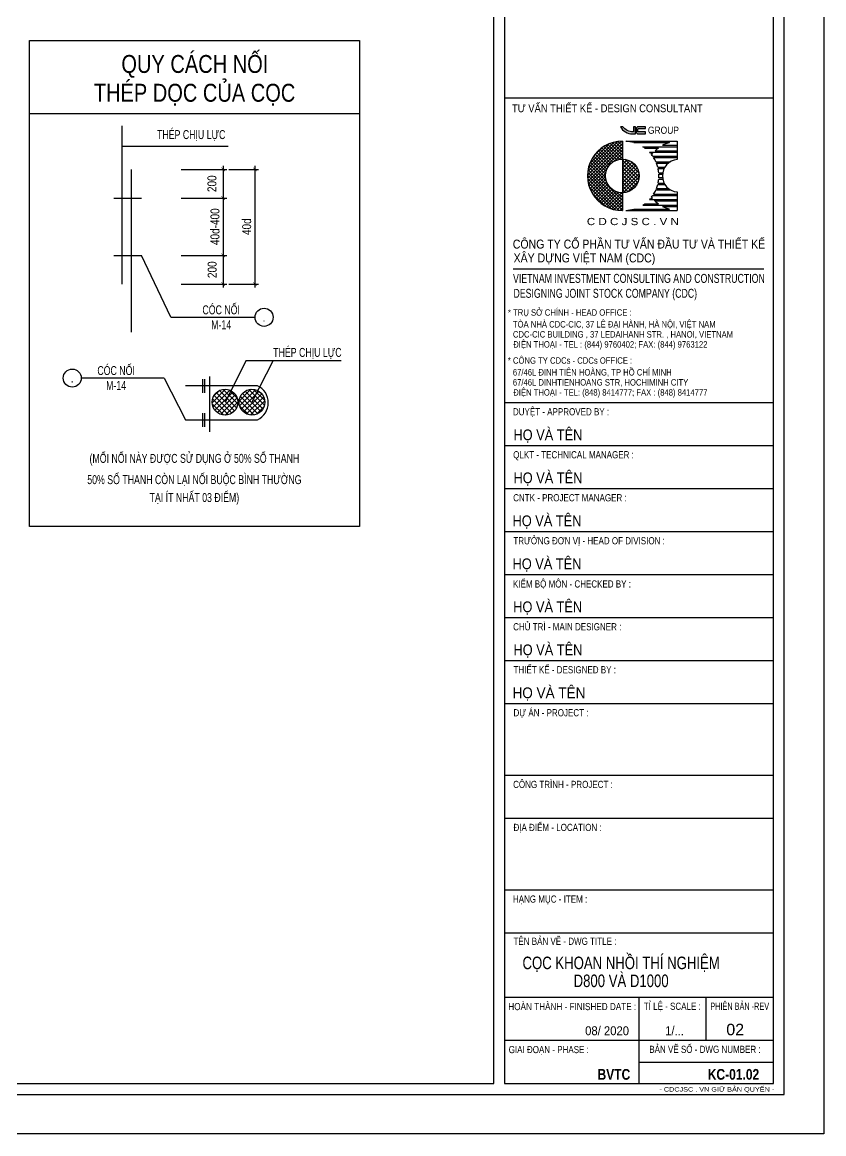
# Model space of a CAD drawing. Extents: x 171424 to 249266, y 74893 to 149166.
# Drawn here: x 186886 to 192473, y 130893 to 138648 of the extents above; entities that cross this region are included whole.
import ezdxf
from ezdxf.enums import TextEntityAlignment as Align

# ---------------------------------------------------------------- set-up
doc = ezdxf.new("R2010")
doc.units = 0
doc.header["$LTSCALE"] = 500
doc.header["$MEASUREMENT"] = 0
doc.header["$PDMODE"] = 3
doc.layers.get('0').update_dxf_attribs({"linetype": 'CONTINUOUS'})
doc.layers.get('DEFPOINTS').update_dxf_attribs({"linetype": 'CONTINUOUS'})
for name, color, linetype in [('02.CDC.DIM', 1, 'CONTINUOUS'), ('03.CDC.BORDER', 3, 'CONTINUOUS'), ('05.CDC.STEEL', 4, 'CONTINUOUS'), ('06.CDC.TEXT', 2, 'CONTINUOUS'), ('10.CDC.HATCH', 9, 'CONTINUOUS'), ('11.CDC.NOTE', 8, 'CONTINUOUS'), ('CDC -TEXT KHUNG', 7, 'CONTINUOUS'), ('CDC-KHUNGTEN', 7, 'CONTINUOUS'), ('CDC.10.HATCH', 9, 'CONTINUOUS')]:
    doc.layers.add(name, color=color, linetype=linetype)
doc.styles.add('ARIAL', font='arial.ttf', dxfattribs={"width": 0.8})
doc.styles.add('Arial_B_3', font='arialbd.ttf', dxfattribs={"width": 0.75, "height": 3})
doc.styles.add('KT CDC', font='arial.ttf', dxfattribs={"width": 0.85, "height": 200})
doc.dimstyles.new('DIM25', dxfattribs={"dimscale": 25, "dimtxt": 2.5, "dimasz": 1, "dimexe": 1, "dimexo": 0, "dimgap": 1, "dimtad": 1, "dimdec": 0, "dimdsep": 46, "dimtxsty": 'ARIAL', "dimblk": 'ARCHTICK', "dimcen": 1, "dimdle": 1, "dimclrd": 1, "dimclre": 1, "dimclrt": 2, "dimadec": 0, "dimazin": 0, "dimtfac": 1, "dimtdec": 0, "dimtix": 1, "dimtmove": 2, "dimatfit": 3, "dimldrblk": 'ARCHTICK', "dimfxl": 1, "dimtolj": 1, "dimtzin": 0, "dimarcsym": 0})

# ---------------------------------------------------------------- blocks, each defined once
blk = doc.blocks.new('_ArchTick')
at = {"color": 0, "linetype": 'ByBlock', "const_width": 0.15}
blk.add_lwpolyline([(-0.5, -0.5), (0.5, 0.5)], dxfattribs=at)
blk = doc.blocks.new('*D508')
at = {"layer": '02.CDC.DIM', "color": 1, "lineweight": -2, "transparency": 16777216}
for p, q in [((187993, 137621.3), (188311.7, 137621.3)), ((188286.7, 137646.3), (188286.7, 137396.3)), ((187993, 137421.3), (188311.7, 137421.3))]:
    blk.add_line(p, q, dxfattribs=at)
at = {"layer": 'DEFPOINTS', "color": 0, "transparency": 16777216}
for p in [(187993, 137621.3), (187993, 137421.3), (188286.7, 137421.3)]:
    blk.add_point(p, dxfattribs=at)
at = {"layer": '02.CDC.DIM', "color": 1, "lineweight": -2, "transparency": 16777216, "xscale": 25, "yscale": 25, "zscale": 25}
for p, rotation in [((188286.7, 137621.3), 90), ((188286.7, 137421.3), 270)]:
    blk.add_blockref('_ArchTick', p, dxfattribs=dict(at, rotation=rotation))
at = {"layer": '02.CDC.DIM', "color": 2, "transparency": 16777216, "insert": (188208.6, 137521.3), "char_height": 62.5, "attachment_point": 5, "rotation": 90, "style": 'ARIAL'}
blk.add_mtext('\\A1;200', dxfattribs=at)
blk = doc.blocks.new('*D509')
at = {"layer": '02.CDC.DIM', "color": 1, "lineweight": -2, "transparency": 16777216}
for p, q in [((188286.7, 137046.3), (188286.7, 136796.3)), ((187993, 137021.3), (188311.7, 137021.3)), ((187993, 136821.3), (188311.7, 136821.3))]:
    blk.add_line(p, q, dxfattribs=at)
at = {"layer": 'DEFPOINTS', "color": 0, "transparency": 16777216}
for p in [(187993, 137021.3), (187993, 136821.3), (188286.7, 136821.3)]:
    blk.add_point(p, dxfattribs=at)
at = {"layer": '02.CDC.DIM', "color": 1, "lineweight": -2, "transparency": 16777216, "xscale": 25, "yscale": 25, "zscale": 25}
for p, rotation in [((188286.7, 137021.3), 90), ((188286.7, 136821.3), 270)]:
    blk.add_blockref('_ArchTick', p, dxfattribs=dict(at, rotation=rotation))
at = {"layer": '02.CDC.DIM', "color": 2, "transparency": 16777216, "insert": (188210.3, 136921.3), "char_height": 62.5, "attachment_point": 5, "rotation": 90, "style": 'ARIAL'}
blk.add_mtext('\\A1;200', dxfattribs=at)
blk = doc.blocks.new('*D510')
at = {"layer": '02.CDC.DIM', "color": 1, "lineweight": -2, "transparency": 16777216}
for p, q in [((187993, 137421.3), (188311.7, 137421.3)), ((188286.7, 137446.3), (188286.7, 136996.3)), ((187993, 137021.3), (188311.7, 137021.3))]:
    blk.add_line(p, q, dxfattribs=at)
at = {"layer": 'DEFPOINTS', "color": 0, "transparency": 16777216}
for p in [(187993, 137421.3), (187993, 137021.3), (188286.7, 137021.3)]:
    blk.add_point(p, dxfattribs=at)
at = {"layer": '02.CDC.DIM', "color": 1, "lineweight": -2, "transparency": 16777216, "xscale": 25, "yscale": 25, "zscale": 25}
for p, rotation in [((188286.7, 137421.3), 90), ((188286.7, 137021.3), 270)]:
    blk.add_blockref('_ArchTick', p, dxfattribs=dict(at, rotation=rotation))
at = {"layer": '02.CDC.DIM', "color": 2, "transparency": 16777216, "insert": (188229.8, 137221.3), "char_height": 62.5, "attachment_point": 5, "rotation": 90, "style": 'ARIAL'}
blk.add_mtext('\\A1;40d-400', dxfattribs=at)
blk = doc.blocks.new('*D511')
at = {"layer": '02.CDC.DIM', "color": 1, "lineweight": -2, "transparency": 16777216}
for p, q in [((188326.7, 137621.3), (188532.9, 137621.3)), ((188507.9, 137646.3), (188507.9, 136796.3)), ((188326.7, 136821.3), (188532.9, 136821.3))]:
    blk.add_line(p, q, dxfattribs=at)
at = {"layer": 'DEFPOINTS', "color": 0, "transparency": 16777216}
for p in [(188326.7, 137621.3), (188326.7, 136821.3), (188507.9, 136821.3)]:
    blk.add_point(p, dxfattribs=at)
at = {"layer": '02.CDC.DIM', "color": 1, "lineweight": -2, "transparency": 16777216, "xscale": 25, "yscale": 25, "zscale": 25}
for p, rotation in [((188507.9, 137621.3), 90), ((188507.9, 136821.3), 270)]:
    blk.add_blockref('_ArchTick', p, dxfattribs=dict(at, rotation=rotation))
at = {"layer": '02.CDC.DIM', "color": 2, "transparency": 16777216, "insert": (188451, 137221.3), "char_height": 62.5, "attachment_point": 5, "rotation": 90, "style": 'ARIAL'}
blk.add_mtext('\\A1;40d', dxfattribs=at)
blk = doc.blocks.new('LOGOmoi')
at = {"layer": 'CDC -TEXT KHUNG'}
h = blk.add_hatch(color=1, dxfattribs=at)
h.paths.add_polyline_path([(1.46, 5.45), (1.26, 5.45), (1.26, 4.88), (1.21, 4.88, -0.237912), (0.06, 5.45), (-0.2, 5.45, 0.272847), (1.14, 4.66), (1.46, 4.66)])
h.paths.add_polyline_path([(2.59, 5.45), (1.8, 5.45, 0.414214), (1.54, 5.2), (1.54, 4.92, 0.414214), (1.8, 4.66), (2.59, 4.66), (2.59, 4.87), (1.8, 4.87, -0.414214), (1.74, 4.92), (1.74, 5.2, -0.414214), (1.8, 5.25), (2.59, 5.25)])
h = blk.add_hatch(dxfattribs=at)
h.set_pattern_fill('ANSI37', color=102, scale=2.293939, angle=360, style=0)
h.set_pattern_definition([(45, (-2844.4439, 636.61023), (-0.178426552, 0.178426553), []), (135, (-2844.4439, 636.61023), (-0.178426552, -0.178426553), [])])
edge = h.paths.add_edge_path()
edge.add_arc((0.02, 0), 1.87, 90, 270)
edge.add_line((0.02, -1.88), (0.02, -3.84))
edge.add_line((0.02, -3.84), (-0.17, -3.84))
edge.add_line((-0.17, -3.84), (-0.36, -3.83))
edge.add_line((-0.36, -3.83), (-0.55, -3.8))
edge.add_line((-0.55, -3.8), (-0.73, -3.77))
edge.add_line((-0.73, -3.77), (-0.92, -3.73))
edge.add_line((-0.92, -3.73), (-1.1, -3.68))
edge.add_line((-1.1, -3.68), (-1.28, -3.62))
edge.add_line((-1.28, -3.62), (-1.45, -3.55))
edge.add_line((-1.45, -3.55), (-1.63, -3.48))
edge.add_line((-1.63, -3.48), (-1.79, -3.39))
edge.add_line((-1.79, -3.39), (-1.96, -3.3))
edge.add_line((-1.96, -3.3), (-2.12, -3.2))
edge.add_line((-2.12, -3.2), (-2.27, -3.09))
edge.add_line((-2.27, -3.09), (-2.42, -2.97))
edge.add_line((-2.42, -2.97), (-2.56, -2.85))
edge.add_line((-2.56, -2.85), (-2.7, -2.72))
edge.add_line((-2.7, -2.72), (-2.83, -2.58))
edge.add_line((-2.83, -2.58), (-2.95, -2.44))
edge.add_line((-2.95, -2.44), (-3.07, -2.29))
edge.add_line((-3.07, -2.29), (-3.18, -2.14))
edge.add_line((-3.18, -2.14), (-3.28, -1.98))
edge.add_line((-3.28, -1.98), (-3.37, -1.81))
edge.add_line((-3.37, -1.81), (-3.46, -1.64))
edge.add_line((-3.46, -1.64), (-3.53, -1.47))
edge.add_line((-3.53, -1.47), (-3.6, -1.3))
edge.add_line((-3.6, -1.3), (-3.66, -1.12))
edge.add_line((-3.66, -1.12), (-3.71, -0.93))
edge.add_line((-3.71, -0.93), (-3.75, -0.75))
edge.add_line((-3.75, -0.75), (-3.79, -0.56))
edge.add_line((-3.79, -0.56), (-3.81, -0.38))
edge.add_line((-3.81, -0.38), (-3.82, -0.19))
edge.add_line((-3.82, -0.19), (-3.83, 0))
edge.add_line((-3.83, 0), (-3.82, 0.19))
edge.add_line((-3.82, 0.19), (-3.81, 0.38))
edge.add_line((-3.81, 0.38), (-3.79, 0.56))
edge.add_line((-3.79, 0.56), (-3.75, 0.75))
edge.add_line((-3.75, 0.75), (-3.71, 0.93))
edge.add_line((-3.71, 0.93), (-3.66, 1.12))
edge.add_line((-3.66, 1.12), (-3.6, 1.3))
edge.add_line((-3.6, 1.3), (-3.53, 1.47))
edge.add_line((-3.53, 1.47), (-3.46, 1.64))
edge.add_line((-3.46, 1.64), (-3.37, 1.81))
edge.add_line((-3.37, 1.81), (-3.28, 1.98))
edge.add_line((-3.28, 1.98), (-3.18, 2.14))
edge.add_line((-3.18, 2.14), (-3.07, 2.29))
edge.add_line((-3.07, 2.29), (-2.95, 2.44))
edge.add_line((-2.95, 2.44), (-2.83, 2.58))
edge.add_line((-2.83, 2.58), (-2.7, 2.72))
edge.add_line((-2.7, 2.72), (-2.56, 2.85))
edge.add_line((-2.56, 2.85), (-2.42, 2.97))
edge.add_line((-2.42, 2.97), (-2.27, 3.09))
edge.add_line((-2.27, 3.09), (-2.12, 3.2))
edge.add_line((-2.12, 3.2), (-1.96, 3.3))
edge.add_line((-1.96, 3.3), (-1.79, 3.39))
edge.add_line((-1.79, 3.39), (-1.63, 3.48))
edge.add_line((-1.63, 3.48), (-1.45, 3.55))
edge.add_line((-1.45, 3.55), (-1.28, 3.62))
edge.add_line((-1.28, 3.62), (-1.1, 3.68))
edge.add_line((-1.1, 3.68), (-0.92, 3.73))
edge.add_line((-0.92, 3.73), (-0.73, 3.77))
edge.add_line((-0.73, 3.77), (-0.55, 3.8))
edge.add_line((-0.55, 3.8), (-0.36, 3.83))
edge.add_line((-0.36, 3.83), (-0.17, 3.84))
edge.add_line((-0.17, 3.84), (0.02, 3.84))
edge.add_line((0.02, 3.84), (0.02, 1.87))
h = blk.add_hatch(dxfattribs=at)
h.set_pattern_fill('ANSI37', color=1, scale=2.293939, angle=360, style=0)
h.set_pattern_definition([(45, (-486.53502, -144.21504), (-0.20275745, 0.20275745), []), (135, (-486.53502, -144.21504), (-0.20275745, -0.20275745), [])])
h.paths.add_polyline_path([(0.02, 1.87), (0.02, -1.81), (0.02, -1.88, 0.414214), (1.89, 0, 0.414214)])
at = {"layer": 'CDC -TEXT KHUNG', "color": 102}
for p, q in [((0.02, 3.84), (0.02, -1.81)), ((0.42, 3.85), (6.1, 3.85)), ((6.1, 3.85), (6.1, 1.81)), ((1.28, 3.7), (5.24, 3.7)), ((2.3, 3.24), (6.1, 3.24)), ((2.51, 3.09), (4.01, 3.09)), ((3.03, 2.63), (6.1, 2.63)), ((3.16, 2.49), (3.36, 2.49)), ((3.64, 2.78), (6.1, 2.78)), ((4.47, 3.39), (6.1, 3.39)), ((3.4, 2.17), (6.1, 2.17)), ((3.49, 2.03), (6.1, 2.03)), ((3.74, 1.57), (5.37, 1.57)), ((3.8, 1.42), (5.15, 1.42)), ((3.95, 0.96), (4.75, 0.96)), ((3.98, 0.81), (4.66, 0.81)), ((4.05, 0.35), (4.51, 0.35)), ((4.06, 0.2), (4.49, 0.2)), ((3.95, -0.96), (4.75, -0.96)), ((3.98, -0.81), (4.66, -0.81)), ((4.05, -0.35), (4.51, -0.35)), ((4.06, -0.2), (4.49, -0.2)), ((0.02, -1.81), (0.02, -3.84)), ((3.4, -2.17), (6.1, -2.17)), ((3.49, -2.03), (6.1, -2.03)), ((3.74, -1.57), (5.37, -1.57)), ((3.8, -1.42), (5.15, -1.42)), ((6.1, -1.79), (6.1, -3.84)), ((1.28, -3.7), (5.24, -3.7)), ((2.3, -3.24), (6.1, -3.24)), ((2.51, -3.09), (4.01, -3.09)), ((3.03, -2.63), (6.1, -2.63)), ((3.16, -2.49), (3.36, -2.49)), ((3.64, -2.78), (6.1, -2.78)), ((4.47, -3.39), (6.1, -3.39)), ((0.01, -3.84), (0.02, -3.84)), ((0.42, -3.84), (6.1, -3.84))]:
    blk.add_line(p, q, dxfattribs=at)
at = {"layer": 'CDC -TEXT KHUNG', "color": 1}
for points in [[(1.46, 5.45), (1.26, 5.45), (1.26, 4.88), (1.21, 4.88, -0.237912), (0.06, 5.45), (-0.2, 5.45, 0.272847), (1.14, 4.66), (1.46, 4.66)], [(2.59, 5.45), (1.8, 5.45, 0.414214), (1.54, 5.2), (1.54, 4.92, 0.414214), (1.8, 4.66), (2.59, 4.66), (2.59, 4.87), (1.8, 4.87, -0.414214), (1.74, 4.92), (1.74, 5.2, -0.414214), (1.8, 5.25), (2.59, 5.25)]]:
    blk.add_lwpolyline(points, format="xyb", close=True, dxfattribs=at)
at = {"layer": 'CDC -TEXT KHUNG', "color": 102}
blk.add_circle((0.02, 0), 1.87, dxfattribs=at)
blk.add_arc((0, 0), 3.85, 89.7449, 270.2551, dxfattribs=at)
at = {"layer": 'CDC -TEXT KHUNG', "color": 112}
blk.add_ellipse((0.22, 0), major_axis=(-2.72, 2.72), ratio=1, start_param=-1.064136, end_param=-0.838054, dxfattribs=at)
at = {"layer": 'CDC -TEXT KHUNG', "color": 102}
for centre, major_axis, start_param, end_param in [((0.22, 0), (-2.72, 2.72), -1.423028, -1.355019), ((0.22, 0), (2.72, 2.72), 6.199614, 6.251308), ((6.3, 0), (-2.72, 2.72), 0.083571, 0.124553), ((6.3, 0), (-2.72, 2.72), -0.147768, -0.022458), ((6.3, 0), (2.72, 2.72), 1.064136, 1.278853), ((0.22, 0), (-2.72, 2.72), 4.527318, 4.587836), ((0.22, 0), (-2.72, 2.72), 4.346177, 4.481253), ((0.22, 0), (-2.72, 2.72), 4.178765, 4.304301), ((6.27, 0.01), (1.28, 1.28), 0.884906, 3.827483), ((0.22, 0), (2.72, 2.72), 5.589142, 5.7099), ((0.22, 0), (2.72, 2.72), 5.445131, 5.550443), ((0.22, 0), (-2.72, 2.72), 3.549681, 3.675216), ((0.22, 0), (-2.72, 2.72), 3.714878, 3.835636), ((0.22, 0), (2.72, 2.72), 4.836942, 4.89746), ((6.3, 0), (-2.72, 2.72), 1.446243, 1.487225), ((0.22, 0), (2.72, 2.72), 4.943525, 5.078601), ((0.22, 0.01), (2.72, 2.72), 3.979647, 4.205729), ((0.22, 0), (-2.72, 2.72), 2.925816, 2.993825), ((0.22, 0), (-2.72, 2.72), 3.17347, 3.225164), ((6.3, 0), (-2.72, 2.72), 1.538919, 1.718564), ((6.3, 0), (2.72, 2.72), 3.433536, 3.648253)]:
    blk.add_ellipse(centre, major_axis=major_axis, ratio=1, start_param=start_param, end_param=end_param, dxfattribs=at)
at = {"layer": 'CDC -TEXT KHUNG', "color": 1, "style": 'KT CDC', "width": 0.85}
blk.add_text('GROUP', height=0.792, dxfattribs=at).set_placement((2.85, 4.67))
at = {"layer": 'CDC -TEXT KHUNG', "color": 102, "style": 'KT CDC', "width": 1.15}
blk.add_text('C D C J S C . V N', height=0.8, dxfattribs=at).set_placement((-3.92, -5.47))
blk = doc.blocks.new('KHUNG A1')
at = {"layer": 'CDC-KHUNGTEN', "color": 6, "lineweight": 25}
for p, q in [((10444.22, 987.17), (10369.22, 987.17)), ((10444.22, 902.17), (10369.22, 902.17)), ((10444.22, 890.17), (10369.22, 890.17)), ((10444.22, 878.17), (10369.22, 878.17)), ((10444.22, 866.17), (10369.22, 866.17)), ((10444.22, 854.17), (10369.22, 854.17)), ((10444.22, 842.17), (10369.22, 842.17)), ((10444.22, 830.17), (10369.22, 830.17)), ((10444.22, 818.17), (10369.22, 818.17)), ((10444.22, 798.17), (10369.22, 798.17)), ((10444.22, 786.17), (10369.22, 786.17)), ((10444.22, 766.17), (10369.22, 766.17)), ((10444.22, 754.17), (10369.22, 754.17)), ((10444.22, 736.17), (10369.22, 736.17)), ((10406.72, 712.17), (10406.72, 736.17)), ((10425.47, 724.17), (10425.47, 736.17)), ((10444.22, 724.17), (10369.22, 724.17)), ((10406.72, 718.17), (10444.22, 718.17))]:
    blk.add_line(p, q, dxfattribs=at)
at = {"layer": 'CDC-KHUNGTEN', "color": 6}
blk.add_line((10371.61, 939.54), (10441.55, 939.54), dxfattribs=at)
at = {"layer": 'CDC-KHUNGTEN'}
for points in [[(10366.22, 712.17), (10366.22, 1278.17), (9655.22, 1278.17), (9655.22, 712.17)], [(10369.22, 712.17), (10444.22, 712.17), (10444.22, 1278.17), (10369.22, 1278.17)]]:
    blk.add_lwpolyline(points, close=True, dxfattribs=at)
at = {"layer": 'CDC.10.HATCH', "color": 8}
blk.add_lwpolyline([(9652.22, 709.17), (10447.22, 709.17), (10447.22, 1281.17), (9652.22, 1281.17)], close=True, dxfattribs=at)
at = {"layer": 'DEFPOINTS', "color": 1}
blk.add_lwpolyline([(9617.22, 698.17), (9617.22, 1292.17), (10458.22, 1292.17), (10458.22, 698.17), (9617.22, 698.17)], close=True, dxfattribs=at)
at = {"layer": 'CDC-KHUNGTEN', "xscale": 2.513908497502836, "yscale": 2.513908497502836, "zscale": 2.513908497502836}
blk.add_blockref('LOGOmoi', (10402.02, 965.5), dxfattribs=at)
at = {"layer": 'CDC -TEXT KHUNG', "style": 'KT CDC', "width": 0.85}
blk.add_text('TƯ VẤN THIẾT KẾ - DESIGN CONSULTANT', height=2.2, dxfattribs=at).set_placement((10397.88, 983.26), align=Align.CENTER)
at = {"layer": 'CDC -TEXT KHUNG', "color": 7, "style": 'Arial_B_3', "width": 0.8}
blk.add_text('BVTC', height=3, dxfattribs=at).set_placement((10404.27, 713.25), align=Align.RIGHT)
at = {"layer": 'CDC -TEXT KHUNG', "color": 6, "style": 'KT CDC', "width": 1.15}
blk.add_text('- CDCJSC . VN GIỮ BẢN QUYỂN -', height=1.2569, dxfattribs=at).set_placement((10412.41, 709.94))
at = {"layer": 'CDC-KHUNGTEN', "color": 6}
for s, height, style, width, p in [('CÔNG TY CỔ PHẦN TƯ VẤN ÐẦU TƯ VÀ THIẾT KẾ', 2.5, 'KT CDC', 0.84, (10371.52, 945.21)), ('XÂY DỰNG VIỆT NAM (CDC)', 2.5, 'KT CDC', 0.84, (10371.74, 941.34)), ('VIETNAM INVESTMENT CONSULTING AND CONSTRUCTION ', 2.5, 'KT CDC', 0.7, (10371.58, 935.64)), ('DESIGNING JOINT STOCK COMPANY (CDC)', 2.5, 'KT CDC', 0.7, (10371.7, 931.47)), ('* TRỤ SỞ CHÍNH - HEAD OFFICE :', 1.8, 'KT CDC', 0.85, (10370.17, 926.47)), ('TÒA NHÀ CDC-CIC, 37 LÊ ĐẠI HÀNH, HÀ NỘI, VIỆT NAM', 1.8, 'KT CDC', 0.85, (10371.55, 923.17)), ('CDC-CIC BUILDING , 37 LEDAIHANH STR. , HANOI, VIETNAM', 1.8, 'KT CDC', 0.85, (10371.55, 920.37)), ('ĐIỆN THOẠI - TEL : (844) 9760402; FAX: (844) 9763122', 1.8, 'KT CDC', 0.85, (10371.63, 917.57)), ('* CÔNG TY CDCs - CDCs OFFICE :', 1.8, 'KT CDC', 0.85, (10370.14, 913.07)), ('67/46L ĐINH TIÊN HOÀNG, TP HỒ CHÍ MINH', 1.8, 'KT CDC', 0.85, (10371.53, 909.77)), ('67/46L DINHTIENHOANG STR, HOCHIMINH CITY', 1.8, 'KT CDC', 0.85, (10371.53, 906.97)), ('ĐIỆN THOẠI - TEL: (848) 8414777; FAX : (848) 8414777', 1.8, 'KT CDC', 0.85, (10371.64, 904.17)), ('DUYỆT - APPROVED BY :', 2, 'ARIAL', 0.8, (10371.55, 898.67)), ('QLKT - TECHNICAL MANAGER :', 2, 'ARIAL', 0.8, (10371.62, 886.67)), ('CNTK - PROJECT MANAGER :', 2, 'ARIAL', 0.8, (10371.62, 874.67)), ('TRƯỞNG ĐƠN VỊ - HEAD OF DIVISION :', 2, 'ARIAL', 0.8, (10371.67, 862.67)), ('KIỂM BỘ MÔN - CHECKED BY :', 2, 'ARIAL', 0.8, (10371.56, 850.61)), ('CHỦ TRÌ - MAIN DESIGNER :', 2, 'ARIAL', 0.8, (10371.61, 838.67)), ('THIẾT KẾ - DESIGNED BY :', 2, 'ARIAL', 0.8, (10371.72, 826.67)), ('DỰ ÁN - PROJECT :  ', 2, 'ARIAL', 0.8, (10371.71, 814.67)), ('CÔNG TRÌNH - PROJECT :  ', 2, 'ARIAL', 0.8, (10371.6, 794.67)), ('ĐỊA ĐIỂM - LOCATION :', 2, 'ARIAL', 0.8, (10371.71, 782.67)), ('HẠNG MỤC - ITEM : ', 2, 'ARIAL', 0.8, (10371.55, 762.67)), ('TÊN BẢN VẼ - DWG TITLE :', 2, 'ARIAL', 0.8, (10371.71, 750.9)), ('TỈ LỆ - SCALE :', 2, 'ARIAL', 0.8, (10408.04, 732.76)), ('PHIÊN BẢN -REV', 2, 'ARIAL', 0.7, (10426.6, 732.76)), ('BẢN VẼ SỐ - DWG NUMBER :', 2, 'ARIAL', 0.8, (10409.58, 720.74)), ('GIAI ĐOẠN - PHASE :', 2, 'ARIAL', 0.8, (10370.37, 720.67))]:
    blk.add_text(s, height=height, dxfattribs=dict(at, style=style, width=width)).set_placement(p)
at = {"layer": 'CDC-KHUNGTEN', "color": 7}
for style, width, p in [('KT CDC', 0.85, (10371.71, 891.73)), ('KT CDC', 0.85, (10371.72, 879.73)), ('KT CDC', 0.85, (10371.45, 867.73)), ('KT CDC', 0.85, (10371.45, 855.73)), ('KT CDC', 0.85, (10371.64, 843.73)), ('KT CDC', 0.85, (10371.71, 831.73)), ('ARIAL', 0.9, (10371.44, 819.73))]:
    blk.add_text('HỌ VÀ TÊN', height=3, dxfattribs=dict(at, style=style, width=width)).set_placement(p)
at = {"layer": 'CDC-KHUNGTEN', "color": 6, "style": 'ARIAL', "width": 0.814645}
blk.add_text('HOÀN THÀNH - FINISHED DATE :', height=2, dxfattribs=at).set_placement((10370.27, 732.67), (10405.93, 732.67), align=Align.FIT)
at = {"layer": 'CDC-KHUNGTEN', "color": 7, "style": 'ARIAL', "width": 0.9}
for s, p in [('08/ 2020', (10403.92, 725.67)), ('1/...', (10419.23, 725.67))]:
    blk.add_text(s, height=2.5, dxfattribs=at).set_placement(p, align=Align.RIGHT)
at = {"layer": 'CDC-KHUNGTEN', "color": 7, "style": 'KT CDC'}
blk.add_text('02', height=3.2, dxfattribs=at).set_placement((10436.02, 725.67), align=Align.RIGHT)

msp = doc.modelspace()

# ---------------------------------------------------------------- hatches: boundary and pattern name
at = {"layer": '10.CDC.HATCH'}
h = msp.add_hatch(dxfattribs=at)
h.set_pattern_fill('ANSI37', color=256, scale=200, style=0)
h.set_pattern_definition([(45, (167028.65, 120716.52), (-17.67767, 17.67767), []), (135, (167028.65, 120716.52), (-17.67767, -17.67767), [])])
h.paths.add_polyline_path([(188577.11, 135997.25, 1), (188397.45, 135997.25, 1)])
h.paths.add_polyline_path([(188389.3, 135997.25, 1), (188209.64, 135997.25, 1)])

# ---------------------------------------------------------------- linework, layer by layer
at = {"layer": '03.CDC.BORDER'}
msp.add_line((186936.03, 138011.99), (189236.03, 138011.99), dxfattribs=at)
msp.add_lwpolyline([(186936.03, 138519.65), (189236.03, 138519.65), (189236.03, 135129.82), (186936.03, 135129.82)], close=True, dxfattribs=at)
at = {"layer": '05.CDC.STEEL'}
for p, q in [((187580.27, 137926.13), (187580.27, 136821.32)), ((187645, 137621.32), (187645, 136484.83)), ((187523.84, 137421.32), (187716.93, 137421.32)), ((187523.84, 137021.32), (187716.93, 137021.32)), ((188142.65, 136157.6), (188142.65, 136062.63)), ((188156.32, 136157.6), (188156.32, 136062.63)), ((188191.98, 136176.59), (188191.98, 135790.42)), ((188142.65, 135919.89), (188142.65, 135824.92)), ((188156.32, 135919.89), (188156.32, 135824.92))]:
    msp.add_line(p, q, dxfattribs=at)
msp.add_lwpolyline([(188023.52, 135874.5), (188525.88, 135874.5, 0.6324965), (188525.88, 136112.21), (188023.52, 136112.21)], format="xyb", dxfattribs=at)
for centre in [(188299.47, 135997.25), (188487.28, 135997.25)]:
    msp.add_circle(centre, 89.83, dxfattribs=at)
at = {"layer": '11.CDC.NOTE'}
for p, q in [((187580.27, 137782.71), (188321.33, 137782.71)), ((187922.45, 136589.15), (187716.93, 137021.32)), ((187922.45, 136589.15), (188509.04, 136589.15)), ((188447.86, 136288.11), (188299.47, 135997.25)), ((188447.86, 136288.11), (189109.48, 136288.11)), ((188635.67, 136288.11), (188487.28, 135997.25)), ((187875.13, 136165.35), (187297.71, 136165.35)), ((187875.13, 136165.35), (188023.52, 135874.5))]:
    msp.add_line(p, q, dxfattribs=at)
for centre in [(188572.04, 136589.15), (187234.71, 136165.35)]:
    msp.add_circle(centre, 63, dxfattribs=at)

# ---------------------------------------------------------------- block references
at = {"xscale": 25, "yscale": 25, "zscale": 25}
msp.add_blockref('KHUNG A1', (-68982.15, 113438.58), dxfattribs=at)

# ---------------------------------------------------------------- texts
at = {"layer": '06.CDC.TEXT', "style": 'ARIAL', "width": 0.8}
for s, p in [('QUY CÁCH NỐI', (188089.3, 138294.25)), ('THÉP DỌC CỦA CỌC', (188087.16, 138093.26))]:
    msp.add_text(s, height=125, dxfattribs=at).set_placement(p, align=Align.CENTER)
at = {"layer": '06.CDC.TEXT', "style": 'ARIAL', "width": 0.7}
for s, p in [('THÉP CHỊU LỰC', (188063.97, 137865.23)), ('CÓC NỐI', (188272.88, 136650.41)), ('M-14', (188272.88, 136537.43)), ('CÓC NỐI', (187540.42, 136226.61)), ('M-14', (187540.42, 136113.62)), ('(MỐI NỐI NÀY ĐƯỢC SỬ DỤNG Ở 50%%% SỐ THANH', (188086.03, 135605.06)), ('50%%% SỐ THANH CÒN LẠI NỐI BUỘC BÌNH THƯỜNG', (188086.03, 135459.15)), ('TẠI ÍT NHẤT 03 ĐIỂM)', (188086.03, 135331.84))]:
    msp.add_text(s, height=62.5, dxfattribs=at).set_placement(p, align=Align.MIDDLE)
for p in [(188571.34, 136589.15), (187234.01, 136165.35)]:
    msp.add_text('.', height=62.5, dxfattribs=at).set_placement(p, align=Align.MIDDLE_CENTER)
msp.add_text('THÉP CHỊU LỰC', height=62.5, dxfattribs=at).set_placement((188635.67, 136313.11))
at = {"layer": 'CDC -TEXT KHUNG', "color": 6, "style": 'ARIAL', "width": 0.75}
for s, p in [('CỌC KHOAN NHỒI THÍ NGHIỆM', (191060.94, 132041.33)), ('D800 VÀ D1000', (191060.94, 131916.33))]:
    msp.add_text(s, height=87.5, dxfattribs=at).set_placement(p, align=Align.CENTER)
at = {"layer": 'CDC -TEXT KHUNG', "color": 7, "style": 'Arial_B_3', "width": 0.8}
msp.add_text('KC-01.02', height=75, dxfattribs=at).set_placement((192023.44, 131269.87), align=Align.RIGHT)

# ---------------------------------------------------------------- dimensions: what is measured, and where the dimension line sits
at = {"layer": '02.CDC.DIM'}
for base, p1, p2, picture, middle in [((188286.69, 137421.32), (187992.97, 137621.32), (187992.97, 137421.32), '*D508', (188208.57, 137521.32)), ((188286.69, 136821.32), (187992.97, 137021.32), (187992.97, 136821.32), '*D509', (188210.26, 136921.32))]:
    dim = msp.add_linear_dim(base=base, p1=p1, p2=p2, angle=90, text='200', dimstyle='DIM25', dxfattribs=at)
    dim.commit()
    dim.dimension.update_dxf_attribs({"geometry": picture, "text_midpoint": middle, "dimtype": 160})
for base, p1, p2, text, picture, middle in [((188507.88, 136821.32), (188326.69, 137621.32), (188326.69, 136821.32), '40d', '*D511', (188450.97, 137221.32)), ((188286.69, 137021.32), (187992.97, 137421.32), (187992.97, 137021.32), '40d-400', '*D510', (188229.78, 137221.32))]:
    dim = msp.add_linear_dim(base=base, p1=p1, p2=p2, angle=90, text=text, dimstyle='DIM25', dxfattribs=at)
    dim.commit()
    dim.dimension.update_dxf_attribs({"geometry": picture, "text_midpoint": middle})

doc.saveas('drawing.dxf')
